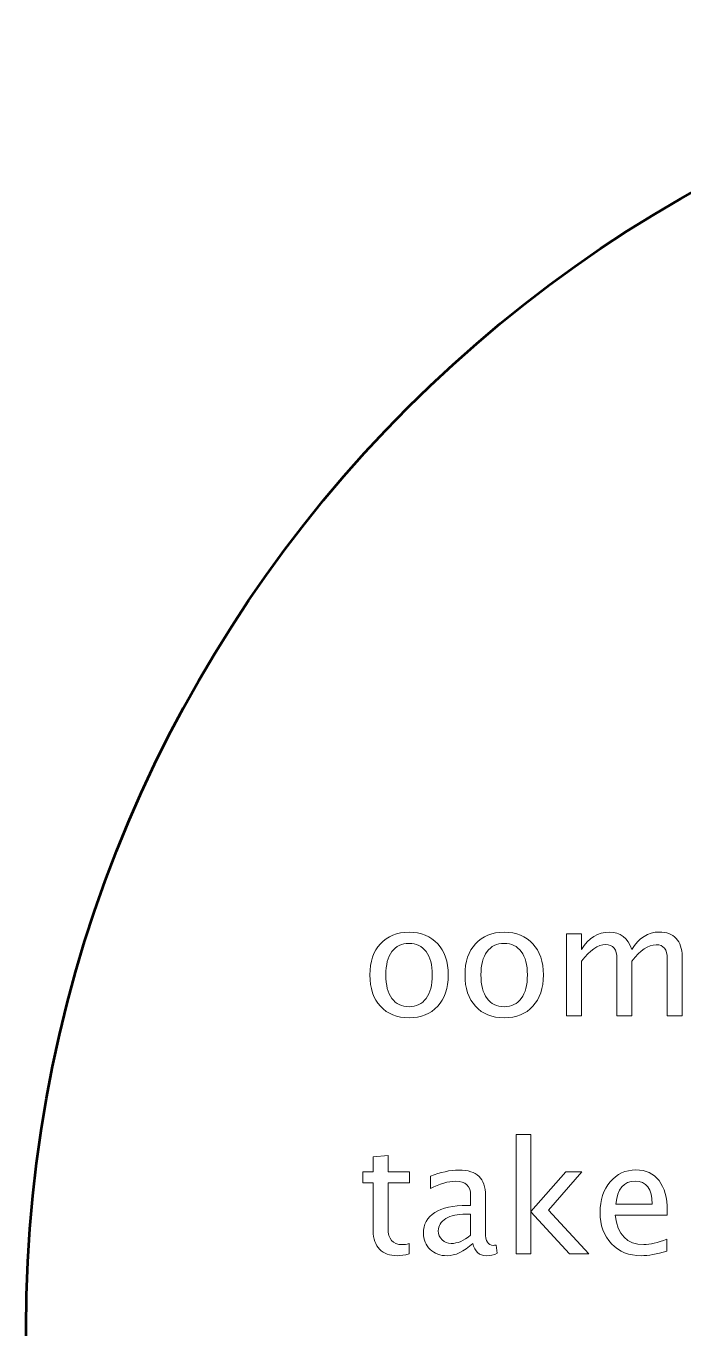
# Model space of a CAD drawing. Header units: centimetres. Extents: x -9.3 to 10.1, y -9.5 to 10.1.
# Drawn here: x -9.3 to -6.902, y 5.25 to 10 of the extents above; entities that cross this region are included whole.
import ezdxf

# ---------------------------------------------------------------- set-up
doc = ezdxf.new("R2010")
doc.units = ezdxf.units.CM
doc.header["$MEASUREMENT"] = 0
doc.layers.add('Layer 1', color=7, linetype='Continuous')

msp = doc.modelspace()

# ---------------------------------------------------------------- linework, layer by layer
at = {"layer": 'Layer 1', "lineweight": 53}
msp.add_ellipse((-4.55, 5.25), major_axis=(0, 4.75), ratio=1, dxfattribs=at)
at = {"layer": 'Layer 1', "color": 5, "lineweight": 9}
for points, knots in [([(-7.90407, 6.38424), (-7.948, 6.38424), (-7.98281, 6.39825), (-8.00839, 6.42629), (-8.00839, 6.42629), (-8.03408, 6.45432), (-8.04687, 6.49242), (-8.04687, 6.54049), (-8.04687, 6.54049), (-8.04687, 6.58847), (-8.03408, 6.62648), (-8.00839, 6.65442), (-8.00839, 6.65442), (-7.98281, 6.68236), (-7.948, 6.69637), (-7.90407, 6.69637), (-7.90407, 6.69637), (-7.86013, 6.69637), (-7.82533, 6.68236), (-7.79974, 6.65442), (-7.79974, 6.65442), (-7.77406, 6.62648), (-7.76126, 6.58847), (-7.76126, 6.54049), (-7.76126, 6.54049), (-7.76126, 6.49242), (-7.77406, 6.45432), (-7.79974, 6.42629), (-7.79974, 6.42629), (-7.82533, 6.39825), (-7.86013, 6.38424), (-7.90407, 6.38424)], [0, 0, 0, 0, 0.1111111, 0.1111111, 0.1111111, 0.1111111, 0.2222222, 0.2222222, 0.2222222, 0.2222222, 0.3333333, 0.3333333, 0.3333333, 0.3333333, 0.4444444, 0.4444444, 0.4444444, 0.4444444, 0.5555556, 0.5555556, 0.5555556, 0.5555556, 0.6666667, 0.6666667, 0.6666667, 0.6666667, 0.7777778, 0.7777778, 0.7777778, 0.7777778, 1, 1, 1, 1]), ([(-7.90416, 6.42488), (-7.87735, 6.42488), (-7.85647, 6.43494), (-7.8416, 6.45517), (-7.8416, 6.45517), (-7.82683, 6.4753), (-7.8194, 6.5038), (-7.8194, 6.54049), (-7.8194, 6.54049), (-7.8194, 6.57709), (-7.82683, 6.6055), (-7.8416, 6.62563), (-7.8416, 6.62563), (-7.85647, 6.64567), (-7.87735, 6.65573), (-7.90416, 6.65573), (-7.90416, 6.65573), (-7.93107, 6.65573), (-7.95195, 6.64567), (-7.96663, 6.62563), (-7.96663, 6.62563), (-7.9814, 6.6055), (-7.98873, 6.57709), (-7.98873, 6.54049), (-7.98873, 6.54049), (-7.98873, 6.5038), (-7.9814, 6.4753), (-7.96663, 6.45517), (-7.96663, 6.45517), (-7.95195, 6.43494), (-7.93107, 6.42488), (-7.90416, 6.42488)], [0, 0, 0, 0, 0.1111111, 0.1111111, 0.1111111, 0.1111111, 0.2222222, 0.2222222, 0.2222222, 0.2222222, 0.3333333, 0.3333333, 0.3333333, 0.3333333, 0.4444444, 0.4444444, 0.4444444, 0.4444444, 0.5555556, 0.5555556, 0.5555556, 0.5555556, 0.6666667, 0.6666667, 0.6666667, 0.6666667, 0.7777778, 0.7777778, 0.7777778, 0.7777778, 1, 1, 1, 1]), ([(-7.55732, 6.38424), (-7.60125, 6.38424), (-7.63606, 6.39825), (-7.66164, 6.42629), (-7.66164, 6.42629), (-7.68733, 6.45432), (-7.70012, 6.49242), (-7.70012, 6.54049), (-7.70012, 6.54049), (-7.70012, 6.58847), (-7.68733, 6.62648), (-7.66164, 6.65442), (-7.66164, 6.65442), (-7.63606, 6.68236), (-7.60125, 6.69637), (-7.55732, 6.69637), (-7.55732, 6.69637), (-7.51338, 6.69637), (-7.47858, 6.68236), (-7.45299, 6.65442), (-7.45299, 6.65442), (-7.42731, 6.62648), (-7.41451, 6.58847), (-7.41451, 6.54049), (-7.41451, 6.54049), (-7.41451, 6.49242), (-7.42731, 6.45432), (-7.45299, 6.42629), (-7.45299, 6.42629), (-7.47858, 6.39825), (-7.51338, 6.38424), (-7.55732, 6.38424)], [0, 0, 0, 0, 0.1111111, 0.1111111, 0.1111111, 0.1111111, 0.2222222, 0.2222222, 0.2222222, 0.2222222, 0.3333333, 0.3333333, 0.3333333, 0.3333333, 0.4444444, 0.4444444, 0.4444444, 0.4444444, 0.5555556, 0.5555556, 0.5555556, 0.5555556, 0.6666667, 0.6666667, 0.6666667, 0.6666667, 0.7777778, 0.7777778, 0.7777778, 0.7777778, 1, 1, 1, 1]), ([(-7.55741, 6.42488), (-7.5306, 6.42488), (-7.50972, 6.43494), (-7.49485, 6.45517), (-7.49485, 6.45517), (-7.48008, 6.4753), (-7.47265, 6.5038), (-7.47265, 6.54049), (-7.47265, 6.54049), (-7.47265, 6.57709), (-7.48008, 6.6055), (-7.49485, 6.62563), (-7.49485, 6.62563), (-7.50972, 6.64567), (-7.5306, 6.65573), (-7.55741, 6.65573), (-7.55741, 6.65573), (-7.58432, 6.65573), (-7.6052, 6.64567), (-7.61988, 6.62563), (-7.61988, 6.62563), (-7.63465, 6.6055), (-7.64198, 6.57709), (-7.64198, 6.54049), (-7.64198, 6.54049), (-7.64198, 6.5038), (-7.63465, 6.4753), (-7.61988, 6.45517), (-7.61988, 6.45517), (-7.6052, 6.43494), (-7.58432, 6.42488), (-7.55741, 6.42488)], [0, 0, 0, 0, 0.1111111, 0.1111111, 0.1111111, 0.1111111, 0.2222222, 0.2222222, 0.2222222, 0.2222222, 0.3333333, 0.3333333, 0.3333333, 0.3333333, 0.4444444, 0.4444444, 0.4444444, 0.4444444, 0.5555556, 0.5555556, 0.5555556, 0.5555556, 0.6666667, 0.6666667, 0.6666667, 0.6666667, 0.7777778, 0.7777778, 0.7777778, 0.7777778, 1, 1, 1, 1]), ([(-7.32966, 6.39101), (-7.32966, 6.39101), (-7.32966, 6.69016), (-7.32966, 6.69016), (-7.32966, 6.69016), (-7.32966, 6.69016), (-7.27548, 6.69016), (-7.27548, 6.69016), (-7.27548, 6.69016), (-7.27548, 6.69016), (-7.27548, 6.63363), (-7.27548, 6.63363), (-7.27548, 6.63363), (-7.24904, 6.67549), (-7.21518, 6.69637), (-7.17369, 6.69637), (-7.17369, 6.69637), (-7.13371, 6.69637), (-7.10652, 6.67549), (-7.09203, 6.63363), (-7.09203, 6.63363), (-7.06635, 6.67586), (-7.03286, 6.69694), (-6.99175, 6.69694), (-6.99175, 6.69694), (-6.96551, 6.69694), (-6.94509, 6.68922), (-6.93051, 6.6737), (-6.93051, 6.6737), (-6.91593, 6.65818), (-6.90859, 6.63645), (-6.90859, 6.60851), (-6.90859, 6.60851), (-6.90859, 6.60851), (-6.90859, 6.39101), (-6.90859, 6.39101), (-6.90859, 6.39101), (-6.90859, 6.39101), (-6.96278, 6.39101), (-6.96278, 6.39101), (-6.96278, 6.39101), (-6.96278, 6.39101), (-6.96278, 6.59957), (-6.96278, 6.59957), (-6.96278, 6.59957), (-6.96278, 6.63363), (-6.97632, 6.65065), (-7.00342, 6.65065), (-7.00342, 6.65065), (-7.03155, 6.65065), (-7.06108, 6.6308), (-7.09203, 6.59101), (-7.09203, 6.59101), (-7.09203, 6.59101), (-7.09203, 6.39101), (-7.09203, 6.39101), (-7.09203, 6.39101), (-7.09203, 6.39101), (-7.14622, 6.39101), (-7.14622, 6.39101), (-7.14622, 6.39101), (-7.14622, 6.39101), (-7.14622, 6.59976), (-7.14622, 6.59976), (-7.14622, 6.59976), (-7.14622, 6.6341), (-7.15996, 6.65122), (-7.18752, 6.65122), (-7.18752, 6.65122), (-7.21489, 6.65122), (-7.24425, 6.63127), (-7.27548, 6.59129), (-7.27548, 6.59129), (-7.27548, 6.59129), (-7.27548, 6.39101), (-7.27548, 6.39101), (-7.27548, 6.39101), (-7.27548, 6.39101), (-7.32966, 6.39101), (-7.32966, 6.39101)], [0, 0, 0, 0, 0.047619, 0.047619, 0.047619, 0.047619, 0.0952381, 0.0952381, 0.0952381, 0.0952381, 0.1428571, 0.1428571, 0.1428571, 0.1428571, 0.1904762, 0.1904762, 0.1904762, 0.1904762, 0.2380952, 0.2380952, 0.2380952, 0.2380952, 0.2857143, 0.2857143, 0.2857143, 0.2857143, 0.3333333, 0.3333333, 0.3333333, 0.3333333, 0.3809524, 0.3809524, 0.3809524, 0.3809524, 0.4285714, 0.4285714, 0.4285714, 0.4285714, 0.4761905, 0.4761905, 0.4761905, 0.4761905, 0.5238095, 0.5238095, 0.5238095, 0.5238095, 0.5714286, 0.5714286, 0.5714286, 0.5714286, 0.6190476, 0.6190476, 0.6190476, 0.6190476, 0.6666667, 0.6666667, 0.6666667, 0.6666667, 0.7142857, 0.7142857, 0.7142857, 0.7142857, 0.7619048, 0.7619048, 0.7619048, 0.7619048, 0.8095238, 0.8095238, 0.8095238, 0.8095238, 0.8571429, 0.8571429, 0.8571429, 0.8571429, 0.9047619, 0.9047619, 0.9047619, 0.9047619, 1, 1, 1, 1]), ([(-7.5141, 5.52366), (-7.5141, 5.52366), (-7.5141, 5.95884), (-7.5141, 5.95884), (-7.5141, 5.95884), (-7.5141, 5.95884), (-7.45992, 5.95884), (-7.45992, 5.95884), (-7.45992, 5.95884), (-7.45992, 5.95884), (-7.45992, 5.67766), (-7.45992, 5.67766), (-7.45992, 5.67766), (-7.45992, 5.67766), (-7.33292, 5.82281), (-7.33292, 5.82281), (-7.33292, 5.82281), (-7.33292, 5.82281), (-7.2744, 5.82281), (-7.2744, 5.82281), (-7.2744, 5.82281), (-7.2744, 5.82281), (-7.39576, 5.68321), (-7.39576, 5.68321), (-7.39576, 5.68321), (-7.39576, 5.68321), (-7.24901, 5.52366), (-7.24901, 5.52366), (-7.24901, 5.52366), (-7.24901, 5.52366), (-7.31881, 5.52366), (-7.31881, 5.52366), (-7.31881, 5.52366), (-7.31881, 5.52366), (-7.45992, 5.67709), (-7.45992, 5.67709), (-7.45992, 5.67709), (-7.45992, 5.67709), (-7.45992, 5.52366), (-7.45992, 5.52366), (-7.45992, 5.52366), (-7.45992, 5.52366), (-7.5141, 5.52366), (-7.5141, 5.52366)], [0, 0, 0, 0, 0.0833333, 0.0833333, 0.0833333, 0.0833333, 0.1666667, 0.1666667, 0.1666667, 0.1666667, 0.25, 0.25, 0.25, 0.25, 0.3333333, 0.3333333, 0.3333333, 0.3333333, 0.4166667, 0.4166667, 0.4166667, 0.4166667, 0.5, 0.5, 0.5, 0.5, 0.5833333, 0.5833333, 0.5833333, 0.5833333, 0.6666667, 0.6666667, 0.6666667, 0.6666667, 0.75, 0.75, 0.75, 0.75, 0.8333333, 0.8333333, 0.8333333, 0.8333333, 1, 1, 1, 1]), ([(-7.90309, 5.52375), (-7.91984, 5.51914), (-7.93442, 5.51689), (-7.94674, 5.51689), (-7.94674, 5.51689), (-7.9744, 5.51689), (-7.99594, 5.52479), (-8.01137, 5.54059), (-8.01137, 5.54059), (-8.02689, 5.5564), (-8.03461, 5.57832), (-8.03461, 5.60644), (-8.03461, 5.60644), (-8.03461, 5.60644), (-8.03461, 5.78217), (-8.03461, 5.78217), (-8.03461, 5.78217), (-8.03461, 5.78217), (-8.07205, 5.78217), (-8.07205, 5.78217), (-8.07205, 5.78217), (-8.07205, 5.78217), (-8.07205, 5.82281), (-8.07205, 5.82281), (-8.07205, 5.82281), (-8.07205, 5.82281), (-8.03461, 5.82281), (-8.03461, 5.82281), (-8.03461, 5.82281), (-8.03461, 5.82281), (-8.03461, 5.87691), (-8.03461, 5.87691), (-8.03461, 5.87691), (-8.03461, 5.87691), (-7.98042, 5.88208), (-7.98042, 5.88208), (-7.98042, 5.88208), (-7.98042, 5.88208), (-7.98042, 5.82281), (-7.98042, 5.82281), (-7.98042, 5.82281), (-7.98042, 5.82281), (-7.90196, 5.82281), (-7.90196, 5.82281), (-7.90196, 5.82281), (-7.90196, 5.82281), (-7.90196, 5.78217), (-7.90196, 5.78217), (-7.90196, 5.78217), (-7.90196, 5.78217), (-7.98042, 5.78217), (-7.98042, 5.78217), (-7.98042, 5.78217), (-7.98042, 5.78217), (-7.98042, 5.61623), (-7.98042, 5.61623), (-7.98042, 5.61623), (-7.98042, 5.57709), (-7.96339, 5.55753), (-7.92943, 5.55753), (-7.92943, 5.55753), (-7.92219, 5.55753), (-7.91344, 5.55875), (-7.90309, 5.5611), (-7.90309, 5.5611), (-7.90309, 5.5611), (-7.90309, 5.52375), (-7.90309, 5.52375)], [0, 0, 0, 0, 0.0555556, 0.0555556, 0.0555556, 0.0555556, 0.1111111, 0.1111111, 0.1111111, 0.1111111, 0.1666667, 0.1666667, 0.1666667, 0.1666667, 0.2222222, 0.2222222, 0.2222222, 0.2222222, 0.2777778, 0.2777778, 0.2777778, 0.2777778, 0.3333333, 0.3333333, 0.3333333, 0.3333333, 0.3888889, 0.3888889, 0.3888889, 0.3888889, 0.4444444, 0.4444444, 0.4444444, 0.4444444, 0.5, 0.5, 0.5, 0.5, 0.5555556, 0.5555556, 0.5555556, 0.5555556, 0.6111111, 0.6111111, 0.6111111, 0.6111111, 0.6666667, 0.6666667, 0.6666667, 0.6666667, 0.7222222, 0.7222222, 0.7222222, 0.7222222, 0.7777778, 0.7777778, 0.7777778, 0.7777778, 0.8333333, 0.8333333, 0.8333333, 0.8333333, 0.8888889, 0.8888889, 0.8888889, 0.8888889, 1, 1, 1, 1]), ([(-7.67158, 5.56176), (-7.70413, 5.53184), (-7.73545, 5.51689), (-7.76556, 5.51689), (-7.76556, 5.51689), (-7.7903, 5.51689), (-7.8109, 5.5246), (-7.82717, 5.54012), (-7.82717, 5.54012), (-7.84354, 5.55564), (-7.85173, 5.57521), (-7.85173, 5.59882), (-7.85173, 5.59882), (-7.85173, 5.63147), (-7.83799, 5.65659), (-7.81052, 5.67408), (-7.81052, 5.67408), (-7.78305, 5.69158), (-7.74364, 5.70033), (-7.69227, 5.70033), (-7.69227, 5.70033), (-7.69227, 5.70033), (-7.67957, 5.70033), (-7.67957, 5.70033), (-7.67957, 5.70033), (-7.67957, 5.70033), (-7.67957, 5.73636), (-7.67957, 5.73636), (-7.67957, 5.73636), (-7.67957, 5.77107), (-7.69764, 5.78838), (-7.73385, 5.78838), (-7.73385, 5.78838), (-7.76189, 5.78838), (-7.79256, 5.77954), (-7.82576, 5.76185), (-7.82576, 5.76185), (-7.82576, 5.76185), (-7.82576, 5.80644), (-7.82576, 5.80644), (-7.82576, 5.80644), (-7.78926, 5.8215), (-7.75483, 5.82902), (-7.72257, 5.82902), (-7.72257, 5.82902), (-7.68936, 5.82902), (-7.6648, 5.8215), (-7.64909, 5.80635), (-7.64909, 5.80635), (-7.63329, 5.7912), (-7.62539, 5.76787), (-7.62539, 5.73636), (-7.62539, 5.73636), (-7.62539, 5.73636), (-7.62539, 5.60118), (-7.62539, 5.60118), (-7.62539, 5.60118), (-7.62539, 5.57023), (-7.61589, 5.5547), (-7.59679, 5.5547), (-7.59679, 5.5547), (-7.59444, 5.5547), (-7.59096, 5.55508), (-7.58635, 5.55583), (-7.58635, 5.55583), (-7.58635, 5.55583), (-7.58249, 5.52573), (-7.58249, 5.52573), (-7.58249, 5.52573), (-7.59481, 5.5198), (-7.60836, 5.51689), (-7.62322, 5.51689), (-7.62322, 5.51689), (-7.64853, 5.51689), (-7.66462, 5.53184), (-7.67158, 5.56176)], [0, 0, 0, 0, 0.05, 0.05, 0.05, 0.05, 0.1, 0.1, 0.1, 0.1, 0.15, 0.15, 0.15, 0.15, 0.2, 0.2, 0.2, 0.2, 0.25, 0.25, 0.25, 0.25, 0.3, 0.3, 0.3, 0.3, 0.35, 0.35, 0.35, 0.35, 0.4, 0.4, 0.4, 0.4, 0.45, 0.45, 0.45, 0.45, 0.5, 0.5, 0.5, 0.5, 0.55, 0.55, 0.55, 0.55, 0.6, 0.6, 0.6, 0.6, 0.65, 0.65, 0.65, 0.65, 0.7, 0.7, 0.7, 0.7, 0.75, 0.75, 0.75, 0.75, 0.8, 0.8, 0.8, 0.8, 0.85, 0.85, 0.85, 0.85, 0.9, 0.9, 0.9, 0.9, 1, 1, 1, 1]), ([(-6.96462, 5.53326), (-7.00102, 5.52234), (-7.03216, 5.51689), (-7.05813, 5.51689), (-7.05813, 5.51689), (-7.10243, 5.51689), (-7.13846, 5.53156), (-7.16622, 5.56082), (-7.16622, 5.56082), (-7.19397, 5.59008), (-7.20789, 5.62799), (-7.20789, 5.67465), (-7.20789, 5.67465), (-7.20789, 5.7199), (-7.19566, 5.75706), (-7.17111, 5.78612), (-7.17111, 5.78612), (-7.14655, 5.8151), (-7.11513, 5.82959), (-7.07685, 5.82959), (-7.07685, 5.82959), (-7.04063, 5.82959), (-7.01259, 5.8167), (-6.99284, 5.79092), (-6.99284, 5.79092), (-6.97308, 5.76515), (-6.96321, 5.72865), (-6.96321, 5.68133), (-6.96321, 5.68133), (-6.96321, 5.68133), (-6.96349, 5.66477), (-6.96349, 5.66477), (-6.96349, 5.66477), (-6.96349, 5.66477), (-7.15258, 5.66477), (-7.15258, 5.66477), (-7.15258, 5.66477), (-7.14467, 5.59327), (-7.10977, 5.55753), (-7.04797, 5.55753), (-7.04797, 5.55753), (-7.02529, 5.55753), (-6.99754, 5.56392), (-6.96462, 5.57672), (-6.96462, 5.57672), (-6.96462, 5.57672), (-6.96462, 5.53326), (-6.96462, 5.53326)], [0, 0, 0, 0, 0.0769231, 0.0769231, 0.0769231, 0.0769231, 0.1538462, 0.1538462, 0.1538462, 0.1538462, 0.2307692, 0.2307692, 0.2307692, 0.2307692, 0.3076923, 0.3076923, 0.3076923, 0.3076923, 0.3846154, 0.3846154, 0.3846154, 0.3846154, 0.4615385, 0.4615385, 0.4615385, 0.4615385, 0.5384615, 0.5384615, 0.5384615, 0.5384615, 0.6153846, 0.6153846, 0.6153846, 0.6153846, 0.6923077, 0.6923077, 0.6923077, 0.6923077, 0.7692308, 0.7692308, 0.7692308, 0.7692308, 0.8461538, 0.8461538, 0.8461538, 0.8461538, 1, 1, 1, 1]), ([(-7.14975, 5.70541), (-7.14975, 5.70541), (-7.01767, 5.70541), (-7.01767, 5.70541), (-7.01767, 5.70541), (-7.01767, 5.7611), (-7.03846, 5.78895), (-7.07995, 5.78895), (-7.07995, 5.78895), (-7.12172, 5.78895), (-7.14496, 5.7611), (-7.14975, 5.70541)], [0, 0, 0, 0, 0.25, 0.25, 0.25, 0.25, 0.5, 0.5, 0.5, 0.5, 1, 1, 1, 1]), ([(-7.67957, 5.5913), (-7.67957, 5.5913), (-7.67957, 5.66816), (-7.67957, 5.66816), (-7.67957, 5.66816), (-7.67957, 5.66816), (-7.69698, 5.66872), (-7.69698, 5.66872), (-7.69698, 5.66872), (-7.72708, 5.66872), (-7.75135, 5.66317), (-7.76988, 5.65207), (-7.76988, 5.65207), (-7.78832, 5.64088), (-7.79754, 5.62611), (-7.79754, 5.60767), (-7.79754, 5.60767), (-7.79754, 5.59478), (-7.79293, 5.58387), (-7.78381, 5.57493), (-7.78381, 5.57493), (-7.77459, 5.56599), (-7.76339, 5.56148), (-7.75013, 5.56148), (-7.75013, 5.56148), (-7.72755, 5.56148), (-7.70403, 5.57145), (-7.67957, 5.5913)], [0, 0, 0, 0, 0.125, 0.125, 0.125, 0.125, 0.25, 0.25, 0.25, 0.25, 0.375, 0.375, 0.375, 0.375, 0.5, 0.5, 0.5, 0.5, 0.625, 0.625, 0.625, 0.625, 0.75, 0.75, 0.75, 0.75, 1, 1, 1, 1])]:
    msp.add_open_spline(points, degree=3, knots=knots, dxfattribs=at)

doc.saveas('drawing.dxf')
